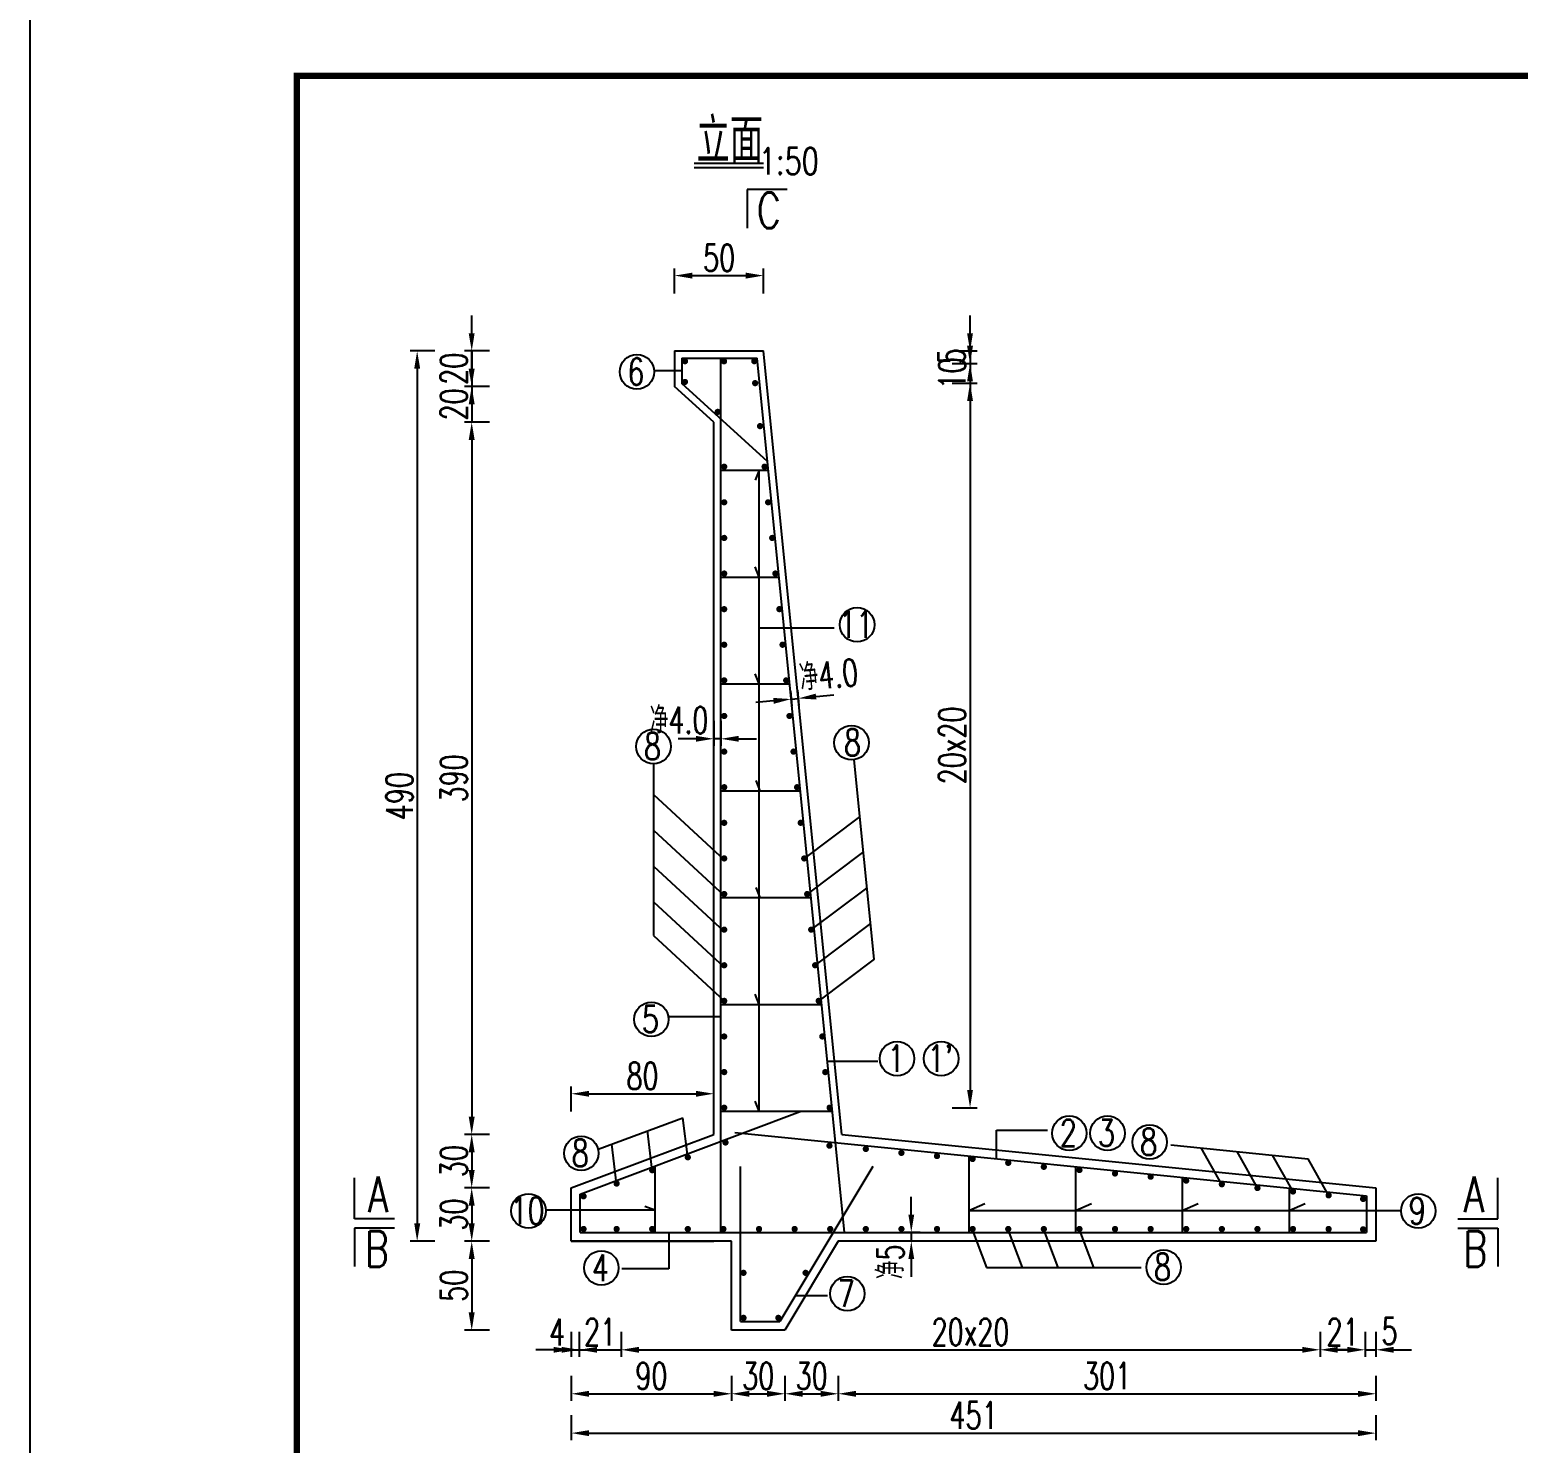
# Model space of a CAD drawing. Header units: millimetres. Extents: x -475 to 1205, y -1212 to 867.
# Drawn here: x -55.2 to 112.1, y -1078.7 to -919.9 of the extents above; entities that cross this region are included whole.
import ezdxf
from ezdxf.enums import TextEntityAlignment as Align

# ---------------------------------------------------------------- set-up
doc = ezdxf.new("R2010")
doc.units = ezdxf.units.MM
doc.header["$LTSCALE"] = 0.25
doc.header["$PDMODE"] = 32
doc.header["$PDSIZE"] = 0.5
for name, color, linetype in [('lk', 7, 'Continuous'), ('图框', 7, 'Continuous'), ('文字', 7, 'Continuous'), ('标注', 4, 'Continuous'), ('钢筋', 6, 'Continuous')]:
    doc.layers.add(name, color=color, linetype=linetype)
doc.styles.get("Standard").update_dxf_attribs({"font": 'simplex1.shx', "width": 0.7, "bigfont": 'hztxt.shx'})
doc.styles.add('XGhz', font='simplex1.shx', dxfattribs={"width": 0.8, "bigfont": 'hztxt.shx'})
doc.styles.add('数字', font='simplex1.shx', dxfattribs={"width": 0.8, "bigfont": 'hztxt.shx'})
doc.dimstyles.new('STANDARD-50', dxfattribs={"dimscale": 0, "dimtxt": 3, "dimasz": 2, "dimexe": 0.8, "dimexo": 1, "dimgap": 0.5, "dimtad": 1, "dimdec": 0, "dimlfac": 5, "dimzin": 9, "dimdsep": 46, "dimtxsty": 'Standard', "dimcen": 0.5, "dimclrd": 256, "dimclre": 256, "dimclrt": 7, "dimadec": 0, "dimazin": 2, "dimtfac": 1, "dimtdec": 0, "dimtix": 1, "dimtmove": 2, "dimatfit": 3, "dimfxl": 0, "dimtolj": 1, "dimtzin": 0, "dimlwd": -1, "dimlwe": -1, "dimarcsym": 0})

# ---------------------------------------------------------------- blocks, each defined once
blk = doc.blocks.new('*D443')
at = {"layer": 'Defpoints', "color": 0}
for p in [(21.68, -1039.42), (21.68, -1043.99), (5.68, -1046.1)]:
    blk.add_point(p, dxfattribs=at)
at = {"layer": '标注'}
for p, q in [((5.68, -1041.42), (5.68, -1038.62)), ((7.68, -1039.42), (19.68, -1039.42)), ((21.68, -1041.42), (21.68, -1038.62))]:
    blk.add_line(p, q, dxfattribs=at)
for points in [[(7.68, -1039.09), (7.68, -1039.76), (5.68, -1039.42)], [(19.68, -1039.09), (19.68, -1039.76), (21.68, -1039.42)]]:
    blk.add_solid(points, dxfattribs=at)
at = {"layer": '标注', "color": 7, "insert": (13.68, -1037.42), "char_height": 3, "attachment_point": 5}
blk.add_mtext('\\A1;80', dxfattribs=at)
blk = doc.blocks.new('*D444')
at = {"layer": 'Defpoints', "color": 0}
for p in [(5.68, -1068.47), (23.68, -1068.47), (23.68, -1073.12)]:
    blk.add_point(p, dxfattribs=at)
at = {"layer": '标注'}
for p, q in [((5.68, -1071.12), (5.68, -1073.92)), ((23.68, -1071.12), (23.68, -1073.92)), ((7.68, -1073.12), (21.68, -1073.12))]:
    blk.add_line(p, q, dxfattribs=at)
for points in [[(7.68, -1072.79), (7.68, -1073.46), (5.68, -1073.12)], [(21.68, -1072.79), (21.68, -1073.46), (23.68, -1073.12)]]:
    blk.add_solid(points, dxfattribs=at)
at = {"layer": '标注', "color": 7, "insert": (14.68, -1071.12), "char_height": 3, "attachment_point": 5}
blk.add_mtext('\\A1;90', dxfattribs=at)
blk = doc.blocks.new('*D445')
at = {"layer": 'Defpoints', "color": 0}
for p in [(5.68, -1066.34), (96.08, -1065.9), (96.08, -1077.54)]:
    blk.add_point(p, dxfattribs=at)
at = {"layer": '标注'}
for p, q in [((5.68, -1075.54), (5.68, -1078.34)), ((96.08, -1075.54), (96.08, -1078.34)), ((7.68, -1077.54), (94.08, -1077.54))]:
    blk.add_line(p, q, dxfattribs=at)
for points in [[(7.68, -1077.21), (7.68, -1077.88), (5.68, -1077.54)], [(94.08, -1077.21), (94.08, -1077.88), (96.08, -1077.54)]]:
    blk.add_solid(points, dxfattribs=at)
at = {"layer": '标注', "color": 7, "insert": (50.88, -1075.54), "char_height": 3, "attachment_point": 5}
blk.add_mtext('\\A1;451', dxfattribs=at)
blk = doc.blocks.new('*D446')
at = {"layer": 'Defpoints', "color": 0}
for p in [(-1.39, -1043.99), (-5.51, -1049.99), (-3.87, -1049.99)]:
    blk.add_point(p, dxfattribs=at)
at = {"layer": '标注'}
for p, q in [((-3.51, -1043.99), (-6.31, -1043.99)), ((-5.51, -1045.99), (-5.51, -1047.99)), ((-4.87, -1049.99), (-6.31, -1049.99))]:
    blk.add_line(p, q, dxfattribs=at)
for points in [[(-5.85, -1045.99), (-5.18, -1045.99), (-5.51, -1043.99)], [(-5.85, -1047.99), (-5.18, -1047.99), (-5.51, -1049.99)]]:
    blk.add_solid(points, dxfattribs=at)
at = {"layer": '标注', "color": 7, "insert": (-7.51, -1046.99), "char_height": 3, "attachment_point": 5, "rotation": 90}
blk.add_mtext('\\A1;30', dxfattribs=at)
blk = doc.blocks.new('*D447')
at = {"layer": 'Defpoints', "color": 0}
for p in [(4.78, -1049.99), (-5.51, -1055.99), (4.78, -1055.99)]:
    blk.add_point(p, dxfattribs=at)
at = {"layer": '标注'}
for p, q in [((-3.51, -1049.99), (-6.31, -1049.99)), ((-5.51, -1051.99), (-5.51, -1053.99)), ((-3.51, -1055.99), (-6.31, -1055.99))]:
    blk.add_line(p, q, dxfattribs=at)
for points in [[(-5.85, -1051.99), (-5.18, -1051.99), (-5.51, -1049.99)], [(-5.85, -1053.99), (-5.18, -1053.99), (-5.51, -1055.99)]]:
    blk.add_solid(points, dxfattribs=at)
at = {"layer": '标注', "color": 7, "insert": (-7.51, -1052.99), "char_height": 3, "attachment_point": 5, "rotation": 90}
blk.add_mtext('\\A1;30', dxfattribs=at)
blk = doc.blocks.new('*D448')
at = {"layer": 'Defpoints', "color": 0}
for p in [(4.23, -955.99), (-11.64, -1055.99), (2.28, -1055.99)]:
    blk.add_point(p, dxfattribs=at)
at = {"layer": '标注'}
for p, q in [((-9.64, -955.99), (-12.44, -955.99)), ((-11.64, -957.99), (-11.64, -1053.99)), ((-9.64, -1055.99), (-12.44, -1055.99))]:
    blk.add_line(p, q, dxfattribs=at)
for points in [[(-11.97, -957.99), (-11.3, -957.99), (-11.64, -955.99)], [(-11.97, -1053.99), (-11.3, -1053.99), (-11.64, -1055.99)]]:
    blk.add_solid(points, dxfattribs=at)
at = {"layer": '标注', "color": 7, "insert": (-13.64, -1005.99), "char_height": 3, "attachment_point": 5, "rotation": 90}
blk.add_mtext('\\A1;490', dxfattribs=at)
blk = doc.blocks.new('*D452')
at = {"layer": 'Defpoints', "color": 0}
for p in [(-0.61, -1055.99), (-5.51, -1065.99), (4.78, -1065.99)]:
    blk.add_point(p, dxfattribs=at)
at = {"layer": '标注'}
for p, q in [((-3.51, -1055.99), (-6.31, -1055.99)), ((-5.51, -1057.99), (-5.51, -1063.99)), ((-3.51, -1065.99), (-6.31, -1065.99))]:
    blk.add_line(p, q, dxfattribs=at)
for points in [[(-5.85, -1057.99), (-5.18, -1057.99), (-5.51, -1055.99)], [(-5.85, -1063.99), (-5.18, -1063.99), (-5.51, -1065.99)]]:
    blk.add_solid(points, dxfattribs=at)
at = {"layer": '标注', "color": 7, "insert": (-7.51, -1060.99), "char_height": 3, "attachment_point": 5, "rotation": 90}
blk.add_mtext('\\A1;50', dxfattribs=at)
blk = doc.blocks.new('*D453')
at = {"layer": 'Defpoints', "color": 0}
for p in [(4.78, -963.99), (-5.51, -1043.99), (4.78, -1043.99)]:
    blk.add_point(p, dxfattribs=at)
at = {"layer": '标注'}
for p, q in [((-3.51, -963.99), (-6.31, -963.99)), ((-5.51, -965.99), (-5.51, -1041.99)), ((-3.51, -1043.99), (-6.31, -1043.99))]:
    blk.add_line(p, q, dxfattribs=at)
for points in [[(-5.85, -965.99), (-5.18, -965.99), (-5.51, -963.99)], [(-5.85, -1041.99), (-5.18, -1041.99), (-5.51, -1043.99)]]:
    blk.add_solid(points, dxfattribs=at)
at = {"layer": '标注', "color": 7, "insert": (-7.51, -1003.99), "char_height": 3, "attachment_point": 5, "rotation": 90}
blk.add_mtext('\\A1;390', dxfattribs=at)
blk = doc.blocks.new('*D454')
at = {"layer": 'Defpoints', "color": 0}
for p in [(4.23, -959.99), (-5.51, -963.99), (2.61, -963.99)]:
    blk.add_point(p, dxfattribs=at)
at = {"layer": '标注'}
for p, q in [((-5.51, -957.99), (-5.51, -955.99)), ((-3.51, -959.99), (-6.31, -959.99)), ((-5.51, -959.99), (-5.51, -963.99)), ((-3.51, -963.99), (-6.31, -963.99)), ((-5.51, -965.99), (-5.51, -967.99))]:
    blk.add_line(p, q, dxfattribs=at)
for points in [[(-5.85, -957.99), (-5.18, -957.99), (-5.51, -959.99)], [(-5.85, -965.99), (-5.18, -965.99), (-5.51, -963.99)]]:
    blk.add_solid(points, dxfattribs=at)
at = {"layer": '标注', "color": 7, "insert": (-7.51, -961.99), "char_height": 3, "attachment_point": 5, "rotation": 90}
blk.add_mtext('\\A1;20', dxfattribs=at)
blk = doc.blocks.new('*D455')
at = {"layer": 'Defpoints', "color": 0}
for p in [(2.28, -955.99), (-5.51, -959.99), (2.28, -959.99)]:
    blk.add_point(p, dxfattribs=at)
at = {"layer": '标注'}
for p, q in [((-5.51, -953.99), (-5.51, -951.99)), ((-3.51, -955.99), (-6.31, -955.99)), ((-5.51, -955.99), (-5.51, -959.99)), ((-3.51, -959.99), (-6.31, -959.99)), ((-5.51, -961.99), (-5.51, -963.99))]:
    blk.add_line(p, q, dxfattribs=at)
for points in [[(-5.85, -953.99), (-5.18, -953.99), (-5.51, -955.99)], [(-5.85, -961.99), (-5.18, -961.99), (-5.51, -959.99)]]:
    blk.add_solid(points, dxfattribs=at)
at = {"layer": '标注', "color": 7, "insert": (-7.51, -957.99), "char_height": 3, "attachment_point": 5, "rotation": 90}
blk.add_mtext('\\A1;20', dxfattribs=at)
blk = doc.blocks.new('*D458')
at = {"layer": 'Defpoints', "color": 0}
for p in [(96.08, -1066.6), (35.68, -1067.07), (96.08, -1073.12)]:
    blk.add_point(p, dxfattribs=at)
at = {"layer": '标注'}
for p, q in [((35.68, -1071.12), (35.68, -1073.92)), ((96.08, -1071.12), (96.08, -1073.92)), ((37.68, -1073.12), (94.08, -1073.12))]:
    blk.add_line(p, q, dxfattribs=at)
for points in [[(37.68, -1072.79), (37.68, -1073.46), (35.68, -1073.12)], [(94.08, -1072.79), (94.08, -1073.46), (96.08, -1073.12)]]:
    blk.add_solid(points, dxfattribs=at)
at = {"layer": '标注', "color": 7, "insert": (65.88, -1071.12), "char_height": 3, "attachment_point": 5}
blk.add_mtext('\\A1;301', dxfattribs=at)
blk = doc.blocks.new('*D459')
at = {"layer": 'Defpoints', "color": 0}
for p in [(45.89, -1054.99), (43.88, -1055.99), (45.89, -1055.99)]:
    blk.add_point(p, dxfattribs=at)
at = {"layer": '文字'}
for p, q in [((43.88, -1052.99), (43.88, -1050.99)), ((44.89, -1054.99), (43.08, -1054.99)), ((43.88, -1054.99), (43.88, -1055.99)), ((44.89, -1055.99), (43.08, -1055.99)), ((43.88, -1057.99), (43.88, -1059.99))]:
    blk.add_line(p, q, dxfattribs=at)
for points in [[(43.55, -1052.99), (44.21, -1052.99), (43.88, -1054.99)], [(43.55, -1057.99), (44.21, -1057.99), (43.88, -1055.99)]]:
    blk.add_solid(points, dxfattribs=at)
at = {"layer": '文字', "color": 7, "insert": (41.55, -1059.01), "char_height": 3, "attachment_point": 5, "rotation": 90}
blk.add_mtext('\\A1; 净5', dxfattribs=at)
blk = doc.blocks.new('*D460')
at = {"layer": 'Defpoints', "color": 0}
for p in [(23.68, -1067.03), (29.68, -1067.03), (29.68, -1073.12)]:
    blk.add_point(p, dxfattribs=at)
at = {"layer": '标注'}
for p, q in [((23.68, -1071.12), (23.68, -1073.92)), ((29.68, -1071.12), (29.68, -1073.92)), ((25.68, -1073.12), (27.68, -1073.12))]:
    blk.add_line(p, q, dxfattribs=at)
for points in [[(25.68, -1072.79), (25.68, -1073.46), (23.68, -1073.12)], [(27.68, -1072.79), (27.68, -1073.46), (29.68, -1073.12)]]:
    blk.add_solid(points, dxfattribs=at)
at = {"layer": '标注', "color": 7, "insert": (26.68, -1071.12), "char_height": 3, "attachment_point": 5}
blk.add_mtext('\\A1;30', dxfattribs=at)
blk = doc.blocks.new('*D461')
at = {"layer": 'Defpoints', "color": 0}
for p in [(29.68, -1067.03), (35.68, -1067.98), (35.68, -1073.12)]:
    blk.add_point(p, dxfattribs=at)
at = {"layer": '标注'}
for p, q in [((29.68, -1071.12), (29.68, -1073.92)), ((35.68, -1071.12), (35.68, -1073.92)), ((31.68, -1073.12), (33.68, -1073.12))]:
    blk.add_line(p, q, dxfattribs=at)
for points in [[(31.68, -1072.79), (31.68, -1073.46), (29.68, -1073.12)], [(33.68, -1072.79), (33.68, -1073.46), (35.68, -1073.12)]]:
    blk.add_solid(points, dxfattribs=at)
at = {"layer": '标注', "color": 7, "insert": (32.68, -1071.12), "char_height": 3, "attachment_point": 5}
blk.add_mtext('\\A1;30', dxfattribs=at)
blk = doc.blocks.new('*D464')
at = {"layer": 'Defpoints', "color": 0}
for p in [(48.48, -959.6), (46.02, -1040.99), (50.48, -1040.99)]:
    blk.add_point(p, dxfattribs=at)
at = {"layer": '标注'}
for p, q in [((49.48, -959.6), (51.28, -959.6)), ((50.48, -961.6), (50.48, -1038.99)), ((48.48, -1040.99), (51.28, -1040.99))]:
    blk.add_line(p, q, dxfattribs=at)
for points in [[(50.15, -961.6), (50.81, -961.6), (50.48, -959.6)], [(50.15, -1038.99), (50.81, -1038.99), (50.48, -1040.99)]]:
    blk.add_solid(points, dxfattribs=at)
at = {"layer": '标注', "color": 7, "insert": (48.48, -1000.29), "char_height": 3, "attachment_point": 5, "rotation": 90}
blk.add_mtext('\\A1;20x20', dxfattribs=at)
blk = doc.blocks.new('*D465')
at = {"layer": 'Defpoints', "color": 0}
for p in [(11.27, -1064.74), (89.8, -1064.74), (89.8, -1068.18)]:
    blk.add_point(p, dxfattribs=at)
at = {"layer": '标注'}
for p, q in [((11.27, -1066.18), (11.27, -1068.98)), ((89.8, -1066.18), (89.8, -1068.98)), ((13.27, -1068.18), (87.8, -1068.18))]:
    blk.add_line(p, q, dxfattribs=at)
for points in [[(13.27, -1067.85), (13.27, -1068.51), (11.27, -1068.18)], [(87.8, -1067.85), (87.8, -1068.51), (89.8, -1068.18)]]:
    blk.add_solid(points, dxfattribs=at)
at = {"layer": '标注', "color": 7, "insert": (50.53, -1066.18), "char_height": 3, "attachment_point": 5}
blk.add_mtext('\\A1;20x20', dxfattribs=at)
blk = doc.blocks.new('*D466')
at = {"layer": 'Defpoints', "color": 0}
for p in [(89.8, -1064.74), (94.87, -1064.74), (94.87, -1068.18)]:
    blk.add_point(p, dxfattribs=at)
at = {"layer": '标注'}
for p, q in [((89.8, -1066.18), (89.8, -1068.98)), ((94.87, -1066.18), (94.87, -1068.98)), ((91.8, -1068.18), (92.87, -1068.18))]:
    blk.add_line(p, q, dxfattribs=at)
for points in [[(91.8, -1067.85), (91.8, -1068.51), (89.8, -1068.18)], [(92.87, -1067.85), (92.87, -1068.51), (94.87, -1068.18)]]:
    blk.add_solid(points, dxfattribs=at)
at = {"layer": '标注', "color": 7, "insert": (92.34, -1066.18), "char_height": 3, "attachment_point": 5}
blk.add_mtext('\\A1;21', dxfattribs=at)
blk = doc.blocks.new('*D467')
at = {"layer": 'Defpoints', "color": 0}
for p in [(94.87, -1064.74), (96.08, -1064.74), (96.08, -1068.18)]:
    blk.add_point(p, dxfattribs=at)
at = {"layer": '标注'}
for p, q in [((94.87, -1066.18), (94.87, -1068.98)), ((96.08, -1066.18), (96.08, -1068.98)), ((92.87, -1068.18), (90.87, -1068.18)), ((94.87, -1068.18), (96.08, -1068.18)), ((98.08, -1068.18), (100.08, -1068.18))]:
    blk.add_line(p, q, dxfattribs=at)
for points in [[(92.87, -1067.85), (92.87, -1068.51), (94.87, -1068.18)], [(98.08, -1067.85), (98.08, -1068.51), (96.08, -1068.18)]]:
    blk.add_solid(points, dxfattribs=at)
at = {"layer": '标注', "color": 7, "insert": (97.61, -1066.08), "char_height": 3, "attachment_point": 5}
blk.add_mtext('\\A1;5', dxfattribs=at)
blk = doc.blocks.new('*D468')
at = {"layer": 'Defpoints', "color": 0}
for p in [(6.58, -1064.74), (11.27, -1064.74), (11.27, -1068.18)]:
    blk.add_point(p, dxfattribs=at)
at = {"layer": '标注'}
for p, q in [((6.58, -1066.18), (6.58, -1068.98)), ((11.27, -1066.18), (11.27, -1068.98)), ((4.58, -1068.18), (2.58, -1068.18)), ((6.58, -1068.18), (11.27, -1068.18)), ((13.27, -1068.18), (15.27, -1068.18))]:
    blk.add_line(p, q, dxfattribs=at)
for points in [[(4.58, -1067.85), (4.58, -1068.51), (6.58, -1068.18)], [(13.27, -1067.85), (13.27, -1068.51), (11.27, -1068.18)]]:
    blk.add_solid(points, dxfattribs=at)
at = {"layer": '标注', "color": 7, "insert": (8.92, -1066.18), "char_height": 3, "attachment_point": 5}
blk.add_mtext('\\A1;21', dxfattribs=at)
blk = doc.blocks.new('*D469')
at = {"layer": 'Defpoints', "color": 0}
for p in [(5.68, -1064.74), (6.58, -1064.74), (6.58, -1068.18)]:
    blk.add_point(p, dxfattribs=at)
at = {"layer": '标注'}
for p, q in [((5.68, -1066.18), (5.68, -1068.98)), ((6.58, -1066.18), (6.58, -1068.98)), ((3.68, -1068.18), (1.68, -1068.18)), ((5.68, -1068.18), (6.58, -1068.18)), ((8.58, -1068.18), (10.58, -1068.18))]:
    blk.add_line(p, q, dxfattribs=at)
for points in [[(3.68, -1067.85), (3.68, -1068.51), (5.68, -1068.18)], [(8.58, -1067.85), (8.58, -1068.51), (6.58, -1068.18)]]:
    blk.add_solid(points, dxfattribs=at)
at = {"layer": '标注', "color": 7, "insert": (4.09, -1066.19), "char_height": 3, "attachment_point": 5}
blk.add_mtext('\\A1;4', dxfattribs=at)
blk = doc.blocks.new('*D479')
at = {"layer": 'Defpoints', "color": 0}
for p in [(27.28, -947.52), (27.28, -953.08), (17.29, -954.18)]:
    blk.add_point(p, dxfattribs=at)
at = {"layer": '标注'}
for p, q in [((17.29, -949.52), (17.29, -946.72)), ((19.29, -947.52), (25.28, -947.52)), ((27.28, -949.52), (27.28, -946.72))]:
    blk.add_line(p, q, dxfattribs=at)
for points in [[(19.29, -947.19), (19.29, -947.86), (17.29, -947.52)], [(25.28, -947.19), (25.28, -947.86), (27.28, -947.52)]]:
    blk.add_solid(points, dxfattribs=at)
at = {"layer": '标注', "color": 7, "insert": (22.29, -945.52), "char_height": 3, "attachment_point": 5}
blk.add_mtext('\\A1;50', dxfattribs=at)
blk = doc.blocks.new('*D480')
at = {"layer": 'Defpoints', "color": 0}
for p in [(43.64, -955.99), (24.85, -957.41), (50.48, -957.41)]:
    blk.add_point(p, dxfattribs=at)
at = {"layer": '标注'}
for p, q in [((50.48, -953.99), (50.48, -951.99)), ((48.48, -955.99), (51.28, -955.99)), ((50.48, -955.99), (50.48, -957.41)), ((48.48, -957.41), (51.28, -957.41)), ((50.48, -959.41), (50.48, -961.41))]:
    blk.add_line(p, q, dxfattribs=at)
for points in [[(50.15, -953.99), (50.81, -953.99), (50.48, -955.99)], [(50.15, -959.41), (50.81, -959.41), (50.48, -957.41)]]:
    blk.add_solid(points, dxfattribs=at)
at = {"layer": '标注', "color": 7, "insert": (48.38, -956.57), "char_height": 3, "attachment_point": 5, "rotation": 90}
blk.add_mtext('\\A1;5', dxfattribs=at)
blk = doc.blocks.new('*D481')
at = {"layer": 'Defpoints', "color": 0}
for p in [(21.68, -993.38), (22.48, -993.38), (21.68, -999.55)]:
    blk.add_point(p, dxfattribs=at)
at = {"layer": '标注'}
for p, q in [((21.68, -997.55), (21.68, -1000.35)), ((22.48, -997.55), (22.48, -1000.35)), ((19.68, -999.55), (17.68, -999.55)), ((22.48, -999.55), (21.68, -999.55)), ((24.48, -999.55), (26.48, -999.55))]:
    blk.add_line(p, q, dxfattribs=at)
for points in [[(19.68, -999.22), (19.68, -999.88), (21.68, -999.55)], [(24.48, -999.22), (24.48, -999.88), (22.48, -999.55)]]:
    blk.add_solid(points, dxfattribs=at)
at = {"layer": '标注', "color": 7, "insert": (17.78, -997.45), "char_height": 3, "attachment_point": 5}
blk.add_mtext('\\A1;净4.0', dxfattribs=at)
blk = doc.blocks.new('*D482')
at = {"layer": 'Defpoints', "color": 0}
for p in [(30.2, -993.15), (30.99, -993.07), (31.19, -995.01)]:
    blk.add_point(p, dxfattribs=at)
at = {"layer": '标注'}
for p, q in [((30.29, -994.15), (30.47, -995.89)), ((30.39, -995.09), (31.19, -995.01)), ((31.09, -994.07), (31.26, -995.81)), ((33.18, -994.81), (35.17, -994.61)), ((28.4, -995.29), (26.41, -995.49))]:
    blk.add_line(p, q, dxfattribs=at)
for points in [[(28.37, -994.96), (28.43, -995.62), (30.39, -995.09)], [(33.14, -994.48), (33.21, -995.14), (31.19, -995.01)]]:
    blk.add_solid(points, dxfattribs=at)
at = {"layer": '标注', "color": 7, "insert": (34.61, -992.37), "char_height": 3, "attachment_point": 5, "rotation": 5.7106}
blk.add_mtext('\\A1;净4.0', dxfattribs=at)
blk = doc.blocks.new('*D497')
at = {"layer": 'Defpoints', "color": 0}
for p in [(24.85, -957.41), (24.85, -959.6), (50.48, -959.6)]:
    blk.add_point(p, dxfattribs=at)
at = {"layer": '标注'}
for p, q in [((50.48, -955.41), (50.48, -953.41)), ((48.48, -957.41), (51.28, -957.41)), ((50.48, -957.41), (50.48, -959.6)), ((48.48, -959.6), (51.28, -959.6)), ((50.48, -961.6), (50.48, -963.6))]:
    blk.add_line(p, q, dxfattribs=at)
for points in [[(50.15, -955.41), (50.81, -955.41), (50.48, -957.41)], [(50.15, -961.6), (50.81, -961.6), (50.48, -959.6)]]:
    blk.add_solid(points, dxfattribs=at)
at = {"layer": '标注', "color": 7, "insert": (48.48, -958.51), "char_height": 3, "attachment_point": 5, "rotation": 90}
blk.add_mtext('\\A1;10', dxfattribs=at)
blk = doc.blocks.new('123')
at = {"layer": '图框', "color": 2}
blk.add_lwpolyline([(370.03, 635.68), (370.03, 932.68), (-49.97, 932.68), (-49.97, 635.68)], close=True, dxfattribs=at)

msp = doc.modelspace()

# ---------------------------------------------------------------- linework, layer by layer
at = {"const_width": 0.7}
msp.add_lwpolyline([(354.834, -925.085), (-25.166, -925.085), (-25.166, -1202.085), (354.834, -1202.085), (354.834, -925.085)], dxfattribs=at)
at = {"layer": 'lk'}
for p, q in [((17.288, -955.988), (27.283, -955.988)), ((17.288, -955.988), (17.288, -959.988)), ((36.083, -1043.989), (27.283, -955.988)), ((21.681, -963.988), (17.288, -959.988)), ((21.681, -1043.988), (21.681, -963.988)), ((5.681, -1049.988), (21.681, -1043.988)), ((36.08, -1043.988), (96.08, -1049.988)), ((5.681, -1055.988), (5.681, -1049.988)), ((96.08, -1049.988), (96.08, -1055.988)), ((23.681, -1055.988), (5.681, -1055.988)), ((5.681, -1055.988), (21.681, -1055.988)), ((23.681, -1065.988), (23.681, -1055.988)), ((35.681, -1055.988), (29.681, -1065.988)), ((96.08, -1055.988), (35.681, -1055.988)), ((29.681, -1065.988), (23.681, -1065.988))]:
    msp.add_line(p, q, dxfattribs=at)
at = {"layer": '文字'}
for p, q in [((16.641, -1054.988), (16.641, -1059.091)), ((16.641, -1059.091), (11.354, -1059.091))]:
    msp.add_line(p, q, dxfattribs=at)
at = {"layer": '标注'}
for p, q in [((19.498, -935.391), (27.256, -935.391)), ((25.44, -937.862), (25.44, -942.207)), ((29.938, -937.862), (25.44, -937.862)), ((18.088, -958.212), (14.986, -958.212)), ((26.78, -969.378), (26.327, -970.506)), ((26.78, -1041.378), (26.78, -969.378)), ((26.78, -981.378), (26.327, -980.25)), ((26.78, -987.104), (35.201, -987.104)), ((26.78, -993.378), (26.327, -992.25)), ((14.915, -1002.354), (14.915, -1021.652)), ((39.705, -1024.31), (37.465, -1001.907)), ((26.912, -1005.378), (26.459, -1004.25)), ((14.915, -1005.811), (22.857, -1013.147)), ((38.076, -1008.313), (31.85, -1012.988)), ((14.915, -1009.827), (22.857, -1017.164)), ((38.41, -1012.313), (32.185, -1016.988)), ((14.915, -1013.844), (22.857, -1021.18)), ((26.913, -1017.378), (26.46, -1016.25)), ((38.861, -1016.313), (32.636, -1020.988)), ((14.915, -1017.86), (22.857, -1025.197)), ((14.915, -1021.652), (22.857, -1028.988)), ((39.303, -1020.313), (33.077, -1024.988)), ((39.705, -1024.31), (33.475, -1028.988)), ((26.78, -1029.378), (26.327, -1028.25)), ((22.481, -1030.799), (16.599, -1030.799)), ((34.457, -1035.773), (40.132, -1035.773)), ((26.78, -1041.378), (26.327, -1040.25)), ((8.679, -1045.636), (18.223, -1042.11)), ((14.77, -1048.009), (14.223, -1043.567)), ((18.77, -1046.557), (18.223, -1042.11)), ((53.454, -1043.513), (59.192, -1043.513)), ((53.454, -1046.731), (53.454, -1043.513)), ((10.77, -1049.512), (10.223, -1045.069)), ((73.024, -1045.177), (88.463, -1046.721)), ((78.77, -1049.62), (76.463, -1045.513)), ((82.77, -1049.983), (80.49, -1045.923)), ((86.77, -1050.417), (84.463, -1046.31)), ((90.77, -1050.828), (88.463, -1046.721)), ((-18.686, -1053.472), (-18.686, -1048.865)), ((109.768, -1053.472), (109.768, -1048.865)), ((50.327, -1052.55), (52.126, -1051.754)), ((62.327, -1052.55), (64.126, -1051.754)), ((74.327, -1052.55), (76.126, -1051.754)), ((86.327, -1052.55), (88.126, -1051.754)), ((-14.189, -1053.472), (-18.686, -1053.472)), ((15.079, -1052.501), (2.804, -1052.501)), ((15.079, -1052.501), (13.954, -1052.101)), ((50.327, -1052.55), (98.875, -1052.55)), ((105.271, -1053.472), (109.768, -1053.472)), ((-18.686, -1054.502), (-18.686, -1058.836)), ((-14.189, -1054.502), (-18.686, -1054.502)), ((50.771, -1054.788), (52.335, -1058.941)), ((54.771, -1054.788), (56.335, -1058.941)), ((58.771, -1054.788), (60.335, -1058.941)), ((62.769, -1054.788), (64.333, -1058.941)), ((105.271, -1054.502), (109.768, -1054.502)), ((109.768, -1054.502), (109.768, -1058.836)), ((52.335, -1058.941), (69.696, -1058.941)), ((30.863, -1062.074), (34.451, -1062.074))]:
    msp.add_line(p, q, dxfattribs=at)
for centre in [(13.053, -958.333), (37.794, -986.736), (37.159, -999.995), (14.915, -1000.418), (14.681, -1031.065), (42.281, -1035.476), (47.233, -1035.476), (61.639, -1043.852), (65.926, -1043.852), (70.662, -1044.844), (6.801, -1046.104), (0.868, -1052.584), (100.84, -1052.584), (9.062, -1058.985), (72.226, -1058.898), (36.691, -1061.878)]:
    msp.add_circle(centre, 1.936, dxfattribs=at)
at = {"layer": '钢筋'}
for p, q in [((19.498, -934.891), (27.256, -934.891)), ((18.088, -956.788), (26.559, -956.788)), ((18.088, -956.788), (18.088, -959.635)), ((22.481, -1054.988), (22.481, -956.788)), ((36.379, -1054.988), (26.559, -956.788)), ((27.721, -968.407), (18.088, -959.635)), ((22.481, -969.378), (27.818, -969.378)), ((22.481, -981.378), (29.018, -981.378)), ((22.481, -993.378), (30.218, -993.378)), ((22.481, -1005.378), (31.418, -1005.378)), ((22.481, -1017.378), (32.618, -1017.378)), ((22.481, -1029.378), (33.818, -1029.378)), ((6.681, -1050.681), (31.395, -1041.414)), ((22.481, -1041.378), (35.018, -1041.378)), ((24.041, -1043.789), (95.02, -1050.887)), ((50.327, -1046.418), (50.327, -1054.988)), ((15.079, -1047.532), (15.079, -1054.988)), ((24.681, -1064.988), (24.681, -1047.588)), ((39.554, -1047.588), (29.114, -1064.988)), ((62.327, -1047.618), (62.327, -1054.988)), ((74.327, -1048.818), (74.327, -1054.988)), ((86.327, -1050.018), (86.327, -1054.988)), ((6.681, -1054.988), (6.681, -1050.681)), ((95.02, -1050.887), (95.02, -1054.988)), ((6.681, -1054.988), (95.02, -1054.988)), ((24.681, -1064.988), (29.114, -1064.988))]:
    msp.add_line(p, q, dxfattribs=at)
at = {"layer": '钢筋', "const_width": 0.35}
for points in [[(18.63, -957.137, -1), (18.28, -957.137, -1)], [(23.013, -957.148, -1), (22.663, -957.148, -1)], [(26.413, -957.137, -1), (26.063, -957.137, -1)], [(18.624, -959.469, -1), (18.274, -959.469, -1)], [(26.51, -959.601, -1), (26.16, -959.601, -1)], [(22.306, -962.831, -1), (21.956, -962.831, -1)], [(27.066, -964.431, -1), (26.716, -964.431, -1)], [(23.032, -968.988, -1), (22.682, -968.988, -1)], [(27.57, -968.988, -1), (27.22, -968.988, -1)], [(23.032, -972.988, -1), (22.682, -972.988, -1)], [(27.967, -972.988, -1), (27.617, -972.988, -1)], [(23.032, -976.988, -1), (22.682, -976.988, -1)], [(28.425, -976.988, -1), (28.075, -976.988, -1)], [(23.032, -980.988, -1), (22.682, -980.988, -1)], [(28.785, -980.988, -1), (28.435, -980.988, -1)], [(23.032, -984.988, -1), (22.682, -984.988, -1)], [(29.232, -984.988, -1), (28.882, -984.988, -1)], [(23.032, -988.988, -1), (22.682, -988.988, -1)], [(29.588, -988.988, -1), (29.238, -988.988, -1)], [(23.032, -992.988, -1), (22.682, -992.988, -1)], [(30.001, -992.988, -1), (29.651, -992.988, -1)], [(23.032, -996.988, -1), (22.682, -996.988, -1)], [(30.37, -996.988, -1), (30.02, -996.988, -1)], [(23.032, -1000.988, -1), (22.682, -1000.988, -1)], [(30.825, -1000.988, -1), (30.475, -1000.988, -1)], [(23.032, -1004.988, -1), (22.682, -1004.988, -1)], [(31.226, -1004.988, -1), (30.876, -1004.988, -1)], [(23.032, -1008.988, -1), (22.682, -1008.988, -1)], [(31.628, -1008.988, -1), (31.278, -1008.988, -1)], [(23.032, -1012.988, -1), (22.682, -1012.988, -1)], [(32.025, -1012.988, -1), (31.675, -1012.988, -1)], [(23.032, -1016.988, -1), (22.682, -1016.988, -1)], [(32.36, -1016.988, -1), (32.01, -1016.988, -1)], [(23.032, -1020.988, -1), (22.682, -1020.988, -1)], [(32.811, -1020.988, -1), (32.461, -1020.988, -1)], [(23.032, -1024.988, -1), (22.682, -1024.988, -1)], [(33.252, -1024.988, -1), (32.902, -1024.988, -1)], [(23.032, -1028.988, -1), (22.682, -1028.988, -1)], [(33.65, -1028.988, -1), (33.3, -1028.988, -1)], [(23.032, -1032.988, -1), (22.682, -1032.988, -1)], [(34.055, -1032.988, -1), (33.705, -1032.988, -1)], [(23.032, -1036.988, -1), (22.682, -1036.988, -1)], [(34.389, -1036.988, -1), (34.039, -1036.988, -1)], [(23.032, -1040.988, -1), (22.682, -1040.988, -1)], [(34.879, -1040.988, -1), (34.529, -1040.988, -1)], [(22.829, -1044.898, 1), (23.179, -1044.898, 1)], [(34.506, -1045.255, 1), (34.856, -1045.255, 1)], [(18.945, -1046.557, -1), (18.595, -1046.557, -1)], [(38.595, -1045.621, 1), (38.945, -1045.621, 1)], [(42.595, -1046.061, 1), (42.945, -1046.061, 1)], [(46.595, -1046.419, 1), (46.945, -1046.419, 1)], [(50.595, -1046.746, 1), (50.945, -1046.746, 1)], [(54.595, -1047.182, 1), (54.945, -1047.182, 1)], [(14.945, -1048.009, -1), (14.595, -1048.009, -1)], [(58.595, -1047.63, 1), (58.945, -1047.63, 1)], [(62.595, -1047.989, 1), (62.945, -1047.989, 1)], [(66.595, -1048.376, 1), (66.945, -1048.376, 1)], [(70.595, -1048.739, 1), (70.945, -1048.739, 1)], [(10.945, -1049.512, -1), (10.595, -1049.512, -1)], [(74.595, -1049.174, 1), (74.945, -1049.174, 1)], [(78.595, -1049.584, 1), (78.945, -1049.584, 1)], [(82.595, -1050.013, 1), (82.945, -1050.013, 1)], [(86.595, -1050.399, 1), (86.945, -1050.399, 1)], [(7.236, -1050.939, -1), (6.886, -1050.939, -1)], [(90.595, -1050.828, 1), (90.945, -1050.828, 1)], [(94.465, -1051.237, 1), (94.815, -1051.237, 1)], [(7.236, -1054.613, -1), (6.886, -1054.613, -1)], [(10.596, -1054.613, 1), (10.946, -1054.613, 1)], [(14.596, -1054.613, 1), (14.946, -1054.613, 1)], [(18.596, -1054.613, 1), (18.946, -1054.613, 1)], [(22.596, -1054.613, 1), (22.946, -1054.613, 1)], [(26.596, -1054.613, 1), (26.946, -1054.613, 1)], [(30.596, -1054.613, 1), (30.946, -1054.613, 1)], [(34.596, -1054.613, 1), (34.946, -1054.613, 1)], [(38.596, -1054.613, 1), (38.946, -1054.613, 1)], [(42.596, -1054.613, 1), (42.946, -1054.613, 1)], [(46.596, -1054.613, 1), (46.946, -1054.613, 1)], [(50.596, -1054.613, 1), (50.946, -1054.613, 1)], [(54.596, -1054.613, 1), (54.946, -1054.613, 1)], [(58.596, -1054.613, 1), (58.946, -1054.613, 1)], [(62.596, -1054.613, 1), (62.946, -1054.613, 1)], [(66.596, -1054.613, 1), (66.946, -1054.613, 1)], [(70.596, -1054.613, 1), (70.946, -1054.613, 1)], [(74.596, -1054.613, 1), (74.946, -1054.613, 1)], [(78.596, -1054.613, 1), (78.946, -1054.613, 1)], [(82.596, -1054.613, 1), (82.946, -1054.613, 1)], [(86.596, -1054.613, 1), (86.946, -1054.613, 1)], [(90.596, -1054.613, 1), (90.946, -1054.613, 1)], [(94.465, -1054.652, 1), (94.815, -1054.652, 1)], [(25.204, -1059.537, -1), (24.854, -1059.537, -1)], [(32.178, -1059.537, -1), (31.828, -1059.537, -1)], [(25.204, -1064.594, -1), (24.854, -1064.594, -1)], [(29.118, -1064.594, -1), (28.768, -1064.594, -1)]]:
    msp.add_lwpolyline(points, format="xyb", close=True, dxfattribs=at)

# ---------------------------------------------------------------- block references
at = {"layer": '标注'}
msp.add_blockref('123', (-5.191, -1847.766), dxfattribs=at)

# ---------------------------------------------------------------- texts
at = {"layer": '文字', "width": 0.75}
for s, height, style, p in [('立面', 5, 'XGhz', (23.492, -932.074)), ('1:50', 3, '数字', (30.123, -934.665)), ('C', 4, 'XGhz', (27.874, -940.204)), ('6', 3, '数字', (12.94, -958.306)), ('11', 3, '数字', (37.681, -986.709)), ('8', 3, '数字', (14.802, -1000.391)), ('8', 3, '数字', (37.272, -999.969)), ('5', 3, '数字', (14.568, -1031.038)), ('1', 3, '数字', (42.167, -1035.449)), ("1'", 3, '数字', (47.12, -1035.449)), ('2', 3, '数字', (61.525, -1043.825)), ('3', 3, '数字', (65.812, -1043.825)), ('8', 3, '数字', (70.549, -1044.817)), ('8', 3, '数字', (6.687, -1046.078)), ('A', 4, 'XGhz', (-16.021, -1050.723)), ('A', 4, 'XGhz', (107.103, -1050.723)), ('10', 3, '数字', (0.755, -1052.558)), ('9', 3, '数字', (100.726, -1052.558)), ('B', 4, 'XGhz', (-16.165, -1056.844)), ('B', 4, 'XGhz', (107.247, -1056.844)), ('4', 3, '数字', (8.948, -1058.959)), ('8', 3, '数字', (72.112, -1058.871)), ('7', 3, '数字', (36.578, -1061.852))]:
    msp.add_text(s, height=height, dxfattribs=dict(at, style=style)).set_placement(p, align=Align.MIDDLE)

# ---------------------------------------------------------------- dimensions: what is measured, and where the dimension line sits
at = {"layer": '文字'}
dim = msp.add_linear_dim(base=(43.881, -1055.988), p1=(45.893, -1054.988), p2=(45.893, -1055.988), angle=90, text=' 净5', dimstyle='STANDARD-50', override={"dimscale": 1}, dxfattribs=at)
dim.commit()
dim.dimension.update_dxf_attribs({"geometry": '*D459', "text_midpoint": (41.551, -1059.014), "dimtype": 160})
at = {"layer": '标注'}
for base, p1, p2, picture, middle in [((27.283, -947.522), (17.288, -954.176), (27.283, -953.081), '*D479', (22.286, -945.522)), ((21.681, -1039.422), (5.681, -1046.102), (21.681, -1043.988), '*D443', (13.681, -1037.422)), ((23.681, -1073.122), (5.681, -1068.467), (23.681, -1068.467), '*D444', (14.681, -1071.122)), ((29.681, -1073.122), (23.681, -1067.026), (29.681, -1067.026), '*D460', (26.681, -1071.122)), ((35.681, -1073.122), (29.681, -1067.026), (35.681, -1067.976), '*D461', (32.681, -1071.122))]:
    dim = msp.add_linear_dim(base=base, p1=p1, p2=p2, dimstyle='STANDARD-50', override={"dimscale": 1}, dxfattribs=at)
    dim.commit()
    dim.dimension.update_dxf_attribs({"geometry": picture, "text_midpoint": middle})
for base, p1, p2, picture, middle in [((-5.512, -959.988), (2.283, -955.988), (2.283, -959.988), '*D455', (-7.512, -957.988)), ((-5.512, -963.988), (4.227, -959.988), (2.611, -963.988), '*D454', (-7.512, -961.988)), ((-5.512, -1049.988), (-1.389, -1043.988), (-3.874, -1049.988), '*D446', (-7.512, -1046.988)), ((-5.512, -1055.988), (4.783, -1049.988), (4.783, -1055.988), '*D447', (-7.512, -1052.988)), ((-5.512, -1065.988), (-0.614, -1055.988), (4.783, -1065.988), '*D452', (-7.512, -1060.988))]:
    dim = msp.add_linear_dim(base=base, p1=p1, p2=p2, angle=90, dimstyle='STANDARD-50', override={"dimscale": 1}, dxfattribs=at)
    dim.commit()
    dim.dimension.update_dxf_attribs({"geometry": picture, "text_midpoint": middle})
at = {"layer": '标注', "color": 8}
dim = msp.add_linear_dim(base=(50.479, -957.41), p1=(43.637, -955.988), p2=(24.85, -957.41), angle=90, text='5', dimstyle='STANDARD-50', override={"dimscale": 1}, dxfattribs=at)
dim.commit()
dim.dimension.update_dxf_attribs({"geometry": '*D480', "text_midpoint": (48.379, -956.57), "dimtype": 160})
at = {"layer": '标注'}
for base, p1, p2, text, picture, middle in [((50.479, -959.601), (24.85, -957.41), (24.85, -959.601), '10', '*D497', (48.479, -958.505)), ((-11.637, -1055.988), (4.227, -955.988), (2.283, -1055.988), '490', '*D448', (-13.637, -1005.988)), ((-5.512, -1043.988), (4.783, -963.988), (4.783, -1043.988), '390', '*D453', (-7.512, -1003.988))]:
    dim = msp.add_linear_dim(base=base, p1=p1, p2=p2, angle=90, text=text, dimstyle='STANDARD-50', override={"dimscale": 1}, dxfattribs=at)
    dim.commit()
    dim.dimension.update_dxf_attribs({"geometry": picture, "text_midpoint": middle})
at = {"layer": '标注', "color": 8}
dim = msp.add_linear_dim(base=(50.479, -1040.988), p1=(48.479, -959.601), p2=(46.019, -1040.988), angle=90, text='20x20', dimstyle='STANDARD-50', override={"dimscale": 1}, dxfattribs=at)
dim.commit()
dim.dimension.update_dxf_attribs({"geometry": '*D464', "text_midpoint": (48.479, -1000.294)})
at = {"layer": '标注'}
dim = msp.add_linear_dim(base=(31.185, -995.012), p1=(30.195, -993.153), p2=(30.991, -993.073), angle=5.71059, text='净4.0', dimstyle='STANDARD-50', override={"dimscale": 1}, dxfattribs=at)
dim.commit()
dim.dimension.update_dxf_attribs({"geometry": '*D482', "text_midpoint": (34.606, -992.374), "dimtype": 161})
for base, p1, p2, text, picture, middle in [((21.681, -999.55), (22.481, -993.378), (21.681, -993.378), '净4.0', '*D481', (17.777, -997.45)), ((96.08, -1068.18), (94.875, -1064.737), (96.08, -1064.737), '5', '*D467', (97.607, -1066.079))]:
    dim = msp.add_linear_dim(base=base, p1=p1, p2=p2, text=text, dimstyle='STANDARD-50', override={"dimscale": 1}, dxfattribs=at)
    dim.commit()
    dim.dimension.update_dxf_attribs({"geometry": picture, "text_midpoint": middle, "dimtype": 160})
dim = msp.add_linear_dim(base=(6.575, -1068.18), p1=(5.681, -1064.737), p2=(6.575, -1064.737), dimstyle='STANDARD-50', override={"dimscale": 1}, dxfattribs=at)
dim.commit()
dim.dimension.update_dxf_attribs({"geometry": '*D469', "text_midpoint": (4.095, -1066.189), "dimtype": 160})
for base, p1, p2, text, picture, middle in [((11.269, -1068.18), (6.575, -1064.737), (11.269, -1064.737), '21', '*D468', (8.922, -1066.18)), ((89.799, -1068.18), (11.269, -1064.737), (89.799, -1064.737), '20x20', '*D465', (50.534, -1066.18)), ((94.875, -1068.18), (89.799, -1064.737), (94.875, -1064.737), '21', '*D466', (92.337, -1066.18)), ((96.08, -1077.543), (5.681, -1066.336), (96.08, -1065.896), '451', '*D445', (50.88, -1075.543)), ((96.08, -1073.122), (35.681, -1067.065), (96.08, -1066.604), '301', '*D458', (65.88, -1071.122))]:
    dim = msp.add_linear_dim(base=base, p1=p1, p2=p2, text=text, dimstyle='STANDARD-50', override={"dimscale": 1}, dxfattribs=at)
    dim.commit()
    dim.dimension.update_dxf_attribs({"geometry": picture, "text_midpoint": middle})

doc.saveas('drawing.dxf')
